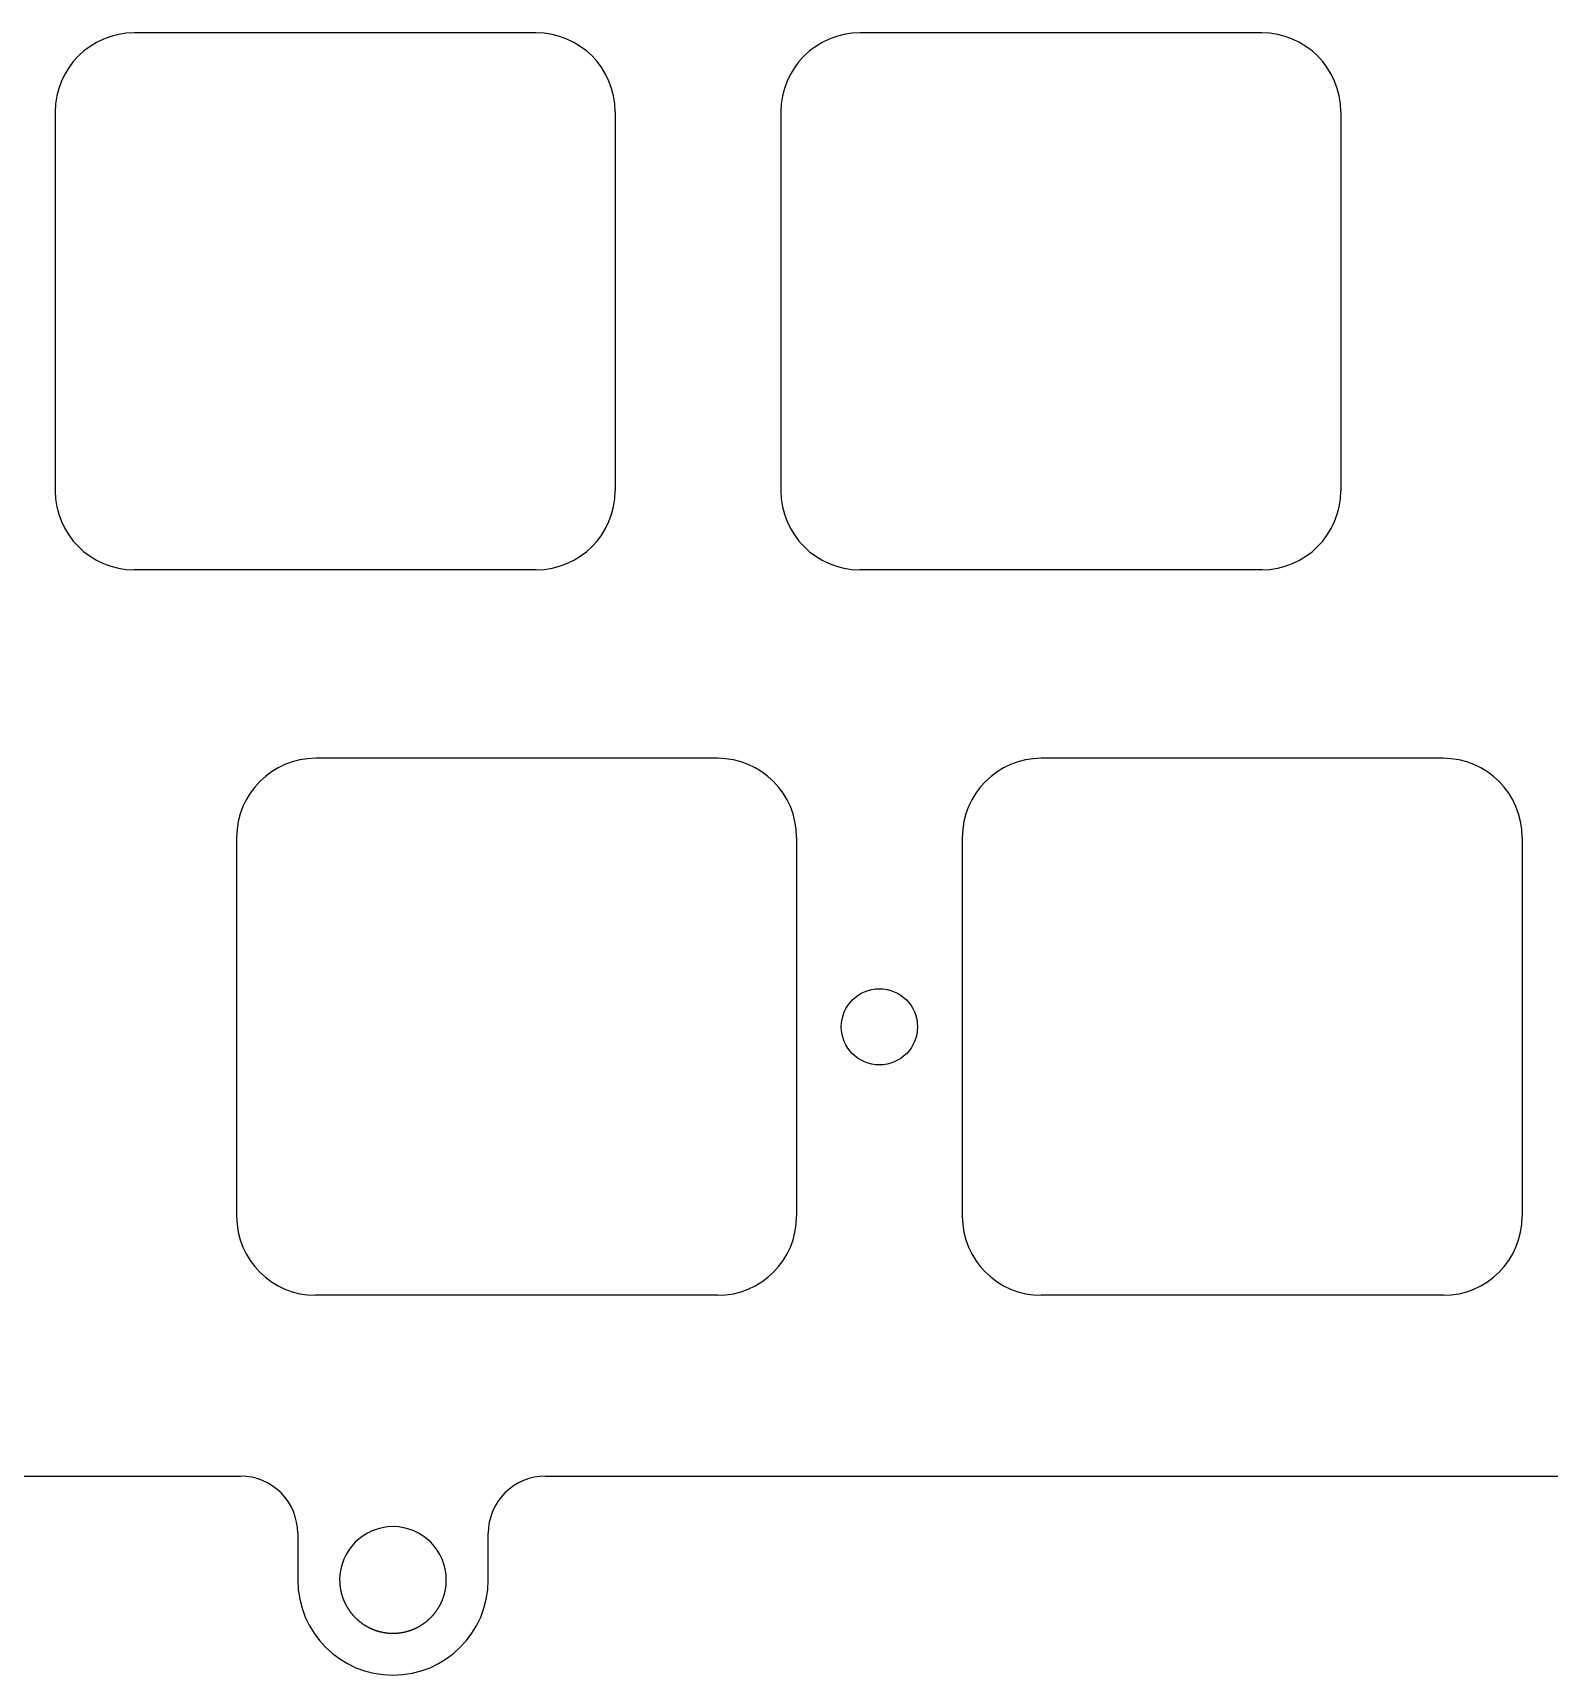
# Model space of a CAD drawing. Header units: millimetres. Extents: x -10 to 277, y -93 to 22.
# Drawn here: x 206.38 to 246.18, y -93.23 to -50.1 of the extents above; entities that cross this region are included whole.
import ezdxf

# ---------------------------------------------------------------- set-up
doc = ezdxf.new("R2010")
doc.units = ezdxf.units.MM
doc.layers.add('BLACK', color=7, linetype='CONTINUOUS')
doc.layers.add('Edge.Cuts', color=53, linetype='CONTINUOUS', true_color=0xc8a339)

msp = doc.modelspace()

# ---------------------------------------------------------------- linework, layer by layer
at = {"layer": 'BLACK', "linetype": 'Continuous'}
for p, q in [((238.6375, -50.1), (228.087499, -50.1)), ((226.0125, -52.175), (226.0125, -62.125001)), ((240.7125, -52.175), (240.7125, -62.125)), ((238.6375, -64.2), (228.0875, -64.2)), ((224.35, -69.15), (213.799999, -69.15)), ((243.4, -69.15), (232.849999, -69.15)), ((211.725, -71.225), (211.725, -81.175001)), ((226.425, -71.225), (226.425, -81.175)), ((230.775, -71.225), (230.775, -81.175001)), ((245.475, -71.225), (245.475, -81.175)), ((224.35, -83.25), (213.8, -83.25)), ((243.4, -83.25), (232.85, -83.25))]:
    msp.add_line(p, q, dxfattribs=at)
at = {"layer": 'BLACK'}
msp.add_circle((228.6, -76.2), 1, dxfattribs=at)
for centre, radius, start, end in [((228.087504, -52.175004), 2.075004, 90.0001381, 179.9998896), ((238.6375, -52.175), 2.075, 0, 90), ((228.087502, -62.124998), 2.075002, 180.0000828, 269.9999448), ((238.6375, -62.125), 2.075, 270, 0), ((213.800004, -71.225004), 2.075004, 90.0001381, 179.9998896), ((224.35, -71.225), 2.075, 0, 90), ((232.850004, -71.225004), 2.075004, 90.0001381, 179.9998896), ((243.4, -71.225), 2.075, 0, 90), ((213.800002, -81.174998), 2.075002, 180.0000828, 269.9999448), ((224.35, -81.175), 2.075, 270, 0), ((232.850002, -81.174998), 2.075002, 180.0000828, 269.9999448), ((243.4, -81.175), 2.075, 270, 0)]:
    msp.add_arc(centre, radius, start, end, dxfattribs=at)
at = {"layer": 'Edge.Cuts', "linetype": 'CONTINUOUS'}
for p, q in [((219.5875, -50.1), (209.0375, -50.1)), ((206.9625, -52.175), (206.9625, -62.125)), ((221.6625, -52.175), (221.6625, -62.125)), ((219.5875, -64.2), (209.0375, -64.2)), ((54.8705, -88), (211.8295, -88)), ((219.8295, -88), (270.6, -88)), ((213.3295, -89.5), (213.3295, -90.725023)), ((218.3295, -90.725023), (218.3295, -89.5)), ((214.4295, -90.725023), (214.42951, -90.730399)), ((214.42951, -90.730399), (214.42954, -90.735796)), ((214.42954, -90.735796), (214.429591, -90.741159)), ((214.429591, -90.741159), (214.429661, -90.746542)), ((214.429661, -90.746542), (214.429752, -90.751893)), ((214.429752, -90.751893), (214.429863, -90.757263)), ((214.429863, -90.757263), (214.429993, -90.762601)), ((214.429993, -90.762601), (214.430145, -90.76796)), ((214.430145, -90.76796), (214.430315, -90.773287)), ((214.430315, -90.773287), (214.430506, -90.778633)), ((214.430506, -90.778633), (214.430717, -90.78395)), ((214.430717, -90.78395), (214.430948, -90.789285)), ((214.430948, -90.789285), (214.431198, -90.794592)), ((214.431198, -90.794592), (214.43147, -90.799917)), ((214.43147, -90.799917), (214.43176, -90.805214)), ((214.43176, -90.805214), (214.432071, -90.810528)), ((214.432071, -90.810528), (214.432401, -90.815816)), ((214.432401, -90.815816), (214.432752, -90.821121)), ((214.432752, -90.821121), (214.433122, -90.8264)), ((214.433122, -90.8264), (214.433513, -90.831696)), ((214.433513, -90.831696), (214.433922, -90.836967)), ((214.433922, -90.836967), (214.434353, -90.842254)), ((214.434353, -90.842254), (214.434802, -90.847517)), ((214.434802, -90.847517), (214.435273, -90.852796)), ((214.435273, -90.852796), (214.435762, -90.858052)), ((214.435762, -90.858052), (214.436272, -90.863323)), ((214.436272, -90.863323), (214.436801, -90.868571)), ((214.436801, -90.868571), (214.437351, -90.873834)), ((214.437351, -90.873834), (214.437919, -90.879076)), ((214.437919, -90.879076), (214.43851, -90.884332)), ((214.43851, -90.884332), (214.439117, -90.889566)), ((214.439117, -90.889566), (214.439747, -90.894816)), ((214.439747, -90.894816), (214.440395, -90.900044)), ((214.440395, -90.900044), (214.441065, -90.905287)), ((214.441065, -90.905287), (214.441752, -90.910509)), ((214.441752, -90.910509), (214.442462, -90.915746)), ((214.442462, -90.915746), (214.443189, -90.920962)), ((214.443189, -90.920962), (214.443939, -90.926192)), ((214.443939, -90.926192), (214.444706, -90.931403)), ((214.444706, -90.931403), (214.445495, -90.936628)), ((214.445495, -90.936628), (214.446302, -90.941834)), ((214.446302, -90.941834), (214.447131, -90.947053)), ((214.447131, -90.947053), (214.447978, -90.952253)), ((214.447978, -90.952253), (214.448848, -90.957467)), ((214.448848, -90.957467), (214.449734, -90.962663)), ((214.449734, -90.962663), (214.450644, -90.967872)), ((214.450644, -90.967872), (214.45157, -90.973063)), ((214.45157, -90.973063), (214.45252, -90.978267)), ((214.45252, -90.978267), (214.453486, -90.983454)), ((214.453486, -90.983454), (214.454476, -90.988653)), ((214.454476, -90.988653), (214.455483, -90.993836)), ((217.201505, -91.003894), (217.203568, -90.993576)), ((217.203568, -90.993576), (217.205552, -90.98325)), ((217.205552, -90.98325), (217.207456, -90.972917)), ((217.207456, -90.972917), (217.20928, -90.962576)), ((217.20928, -90.962576), (217.211026, -90.952227)), ((217.211026, -90.952227), (217.212692, -90.941869)), ((217.212692, -90.941869), (217.214279, -90.931503)), ((217.214279, -90.931503), (217.215787, -90.921127)), ((217.215787, -90.921127), (217.217216, -90.910741)), ((217.217216, -90.910741), (217.218567, -90.900345)), ((217.218567, -90.900345), (217.219838, -90.889938)), ((217.219838, -90.889938), (217.221031, -90.879519)), ((217.221031, -90.879519), (217.222146, -90.869089)), ((217.222146, -90.869089), (217.223181, -90.858647)), ((217.223181, -90.858647), (217.224139, -90.848191)), ((217.224139, -90.848191), (217.225017, -90.837722)), ((217.225017, -90.837722), (217.225817, -90.827239)), ((217.225817, -90.827239), (217.226539, -90.816741)), ((217.226539, -90.816741), (217.227182, -90.806228)), ((217.227182, -90.806228), (217.227747, -90.795698)), ((217.227747, -90.795698), (217.228233, -90.785151)), ((217.228233, -90.785151), (217.22864, -90.774586)), ((217.22864, -90.774586), (217.228969, -90.764002)), ((217.228969, -90.764002), (217.229219, -90.753399)), ((217.229219, -90.753399), (217.22939, -90.742774)), ((217.22939, -90.742774), (217.229482, -90.732127)), ((217.229482, -90.732127), (217.2295, -90.725023)), ((214.455483, -90.993836), (214.456512, -90.99903)), ((214.456512, -90.99903), (214.457559, -91.004209)), ((214.457559, -91.004209), (214.458629, -91.0094)), ((214.458629, -91.0094), (214.459716, -91.014575)), ((214.459716, -91.014575), (214.460827, -91.019761)), ((214.460827, -91.019761), (214.461954, -91.024933)), ((214.461954, -91.024933), (214.463105, -91.030115)), ((214.463105, -91.030115), (214.464272, -91.035283)), ((214.464272, -91.035283), (214.465463, -91.040462)), ((214.465463, -91.040462), (214.466672, -91.045627)), ((214.466672, -91.045627), (214.467903, -91.050802)), ((214.467903, -91.050802), (214.469152, -91.055964)), ((214.469152, -91.055964), (214.470424, -91.061136)), ((214.470424, -91.061136), (214.471714, -91.066295)), ((214.471714, -91.066295), (214.473026, -91.071464)), ((214.473026, -91.071464), (214.474357, -91.076619)), ((214.474357, -91.076619), (214.47571, -91.081786)), ((214.47571, -91.081786), (214.477081, -91.086939)), ((214.477081, -91.086939), (214.478476, -91.092102)), ((214.478476, -91.092102), (214.479887, -91.097253)), ((214.479887, -91.097253), (214.481323, -91.102413)), ((214.481323, -91.102413), (214.482776, -91.107562)), ((214.482776, -91.107562), (214.484252, -91.11272)), ((214.484252, -91.11272), (214.4855, -91.117023)), ((214.4855, -91.117023), (214.486993, -91.122108)), ((214.486993, -91.122108), (214.488511, -91.127202)), ((214.488511, -91.127202), (214.490043, -91.132277)), ((214.490043, -91.132277), (214.4916, -91.137361)), ((214.4916, -91.137361), (214.493171, -91.142425)), ((214.493171, -91.142425), (214.494766, -91.147498)), ((214.494766, -91.147498), (214.496376, -91.152551)), ((214.496376, -91.152551), (214.498009, -91.157613)), ((214.498009, -91.157613), (214.499657, -91.162654)), ((214.499657, -91.162654), (214.501329, -91.167703)), ((214.501329, -91.167703), (214.503016, -91.172732)), ((214.503016, -91.172732), (214.504726, -91.177769)), ((214.504726, -91.177769), (214.506451, -91.182785)), ((214.506451, -91.182785), (214.508199, -91.187808)), ((214.508199, -91.187808), (214.509961, -91.192811)), ((214.509961, -91.192811), (214.511748, -91.197821)), ((214.511748, -91.197821), (214.513548, -91.20281)), ((214.513548, -91.20281), (214.515372, -91.207805)), ((214.515372, -91.207805), (214.517209, -91.21278)), ((214.517209, -91.21278), (214.519071, -91.217761)), ((214.519071, -91.217761), (214.520946, -91.222722)), ((214.520946, -91.222722), (214.522845, -91.227688)), ((214.522845, -91.227688), (214.524757, -91.232633)), ((214.524757, -91.232633), (214.526693, -91.237584)), ((214.526693, -91.237584), (214.528643, -91.242514)), ((214.528643, -91.242514), (214.530616, -91.247449)), ((214.530616, -91.247449), (214.532603, -91.252363)), ((214.532603, -91.252363), (214.534613, -91.257282)), ((214.534613, -91.257282), (214.536636, -91.262181)), ((214.536636, -91.262181), (214.538683, -91.267083)), ((214.538683, -91.267083), (214.540743, -91.271965)), ((214.540743, -91.271965), (214.542827, -91.276851)), ((214.542827, -91.276851), (214.544923, -91.281717)), ((214.544923, -91.281717), (214.547043, -91.286586)), ((214.547043, -91.286586), (214.549176, -91.291434)), ((214.549176, -91.291434), (214.551333, -91.296286)), ((214.551333, -91.296286), (214.553502, -91.301117)), ((214.553502, -91.301117), (214.555695, -91.305951)), ((214.555695, -91.305951), (214.5579, -91.310765)), ((214.5579, -91.310765), (214.560129, -91.315581)), ((214.560129, -91.315581), (214.562371, -91.320377)), ((214.562371, -91.320377), (214.564635, -91.325176)), ((214.564635, -91.325176), (214.566913, -91.329954)), ((214.566913, -91.329954), (214.569214, -91.334734)), ((214.569214, -91.334734), (214.571527, -91.339494)), ((214.571527, -91.339494), (214.573863, -91.344255)), ((214.573863, -91.344255), (214.576212, -91.348997)), ((214.576212, -91.348997), (214.578584, -91.35374)), ((214.578584, -91.35374), (214.580969, -91.358463)), ((214.580969, -91.358463), (214.583376, -91.363187)), ((214.583376, -91.363187), (214.585796, -91.367891)), ((214.585796, -91.367891), (214.58824, -91.372596)), ((214.58824, -91.372596), (214.590695, -91.377281)), ((214.590695, -91.377281), (214.593173, -91.381968)), ((214.593173, -91.381968), (214.595664, -91.386634)), ((214.595664, -91.386634), (214.598178, -91.3913)), ((214.598178, -91.3913), (214.600704, -91.395947)), ((214.600704, -91.395947), (214.603253, -91.400594)), ((214.603253, -91.400594), (214.605813, -91.405221)), ((214.605813, -91.405221), (214.608398, -91.409849)), ((214.608398, -91.409849), (214.610993, -91.414457)), ((214.610993, -91.414457), (214.613612, -91.419064)), ((214.613612, -91.419064), (214.616243, -91.423652)), ((214.616243, -91.423652), (214.618897, -91.42824)), ((217.037262, -91.433106), (217.042562, -91.423989)), ((217.042562, -91.423989), (217.047793, -91.414834)), ((217.047793, -91.414834), (217.052953, -91.40564)), ((217.052953, -91.40564), (217.058045, -91.396408)), ((217.058045, -91.396408), (217.063066, -91.387137)), ((217.063066, -91.387137), (217.068017, -91.377828)), ((217.068017, -91.377828), (217.072898, -91.368482)), ((217.072898, -91.368482), (217.077708, -91.359099)), ((217.077708, -91.359099), (217.082448, -91.349679)), ((217.082448, -91.349679), (217.087117, -91.340222)), ((217.087117, -91.340222), (217.091715, -91.33073)), ((217.091715, -91.33073), (217.096242, -91.321201)), ((217.096242, -91.321201), (217.100697, -91.311638)), ((217.100697, -91.311638), (217.105081, -91.30204)), ((217.105081, -91.30204), (217.109392, -91.292407)), ((217.109392, -91.292407), (217.113632, -91.282741)), ((217.113632, -91.282741), (217.117799, -91.273042)), ((217.117799, -91.273042), (217.121894, -91.26331)), ((217.121894, -91.26331), (217.125915, -91.253546)), ((217.125915, -91.253546), (217.129864, -91.243751)), ((217.129864, -91.243751), (217.133739, -91.233925)), ((217.133739, -91.233925), (217.13754, -91.22407)), ((217.13754, -91.22407), (217.141268, -91.214185)), ((217.141268, -91.214185), (217.144921, -91.204271)), ((217.144921, -91.204271), (217.148499, -91.19433)), ((217.148499, -91.19433), (217.152002, -91.184362)), ((217.152002, -91.184362), (217.15543, -91.174369)), ((217.15543, -91.174369), (217.158783, -91.16435)), ((217.158783, -91.16435), (217.16206, -91.154307)), ((217.16206, -91.154307), (217.16526, -91.144242)), ((217.16526, -91.144242), (217.168384, -91.134155)), ((217.168384, -91.134155), (217.171431, -91.124047)), ((217.171431, -91.124047), (217.1735, -91.117023)), ((217.1735, -91.117023), (217.176451, -91.106762)), ((217.176451, -91.106762), (217.179321, -91.096496)), ((217.179321, -91.096496), (217.182109, -91.086227)), ((217.182109, -91.086227), (217.184816, -91.075954)), ((217.184816, -91.075954), (217.187442, -91.065676)), ((217.187442, -91.065676), (217.189987, -91.055393)), ((217.189987, -91.055393), (217.192451, -91.045105)), ((217.192451, -91.045105), (217.194835, -91.034811)), ((217.194835, -91.034811), (217.197138, -91.024512)), ((217.197138, -91.024512), (217.199361, -91.014206)), ((217.199361, -91.014206), (217.201505, -91.003894)), ((214.618897, -91.42824), (214.621563, -91.432808)), ((214.621563, -91.432808), (214.624252, -91.437376)), ((214.624252, -91.437376), (214.626952, -91.441924)), ((214.626952, -91.441924), (214.629676, -91.446471)), ((214.629676, -91.446471), (214.632411, -91.451)), ((214.632411, -91.451), (214.63517, -91.455527)), ((214.63517, -91.455527), (214.63794, -91.460035)), ((214.63794, -91.460035), (214.640733, -91.464541)), ((214.640733, -91.464541), (214.643537, -91.469029)), ((214.643537, -91.469029), (214.646365, -91.473515)), ((214.646365, -91.473515), (214.649204, -91.477983)), ((214.649204, -91.477983), (214.652066, -91.482448)), ((214.652066, -91.482448), (214.65494, -91.486895)), ((214.65494, -91.486895), (214.657836, -91.49134)), ((214.657836, -91.49134), (214.660744, -91.495766)), ((214.660744, -91.495766), (214.663675, -91.50019)), ((214.663675, -91.50019), (214.666618, -91.504596)), ((214.666618, -91.504596), (214.669583, -91.508999)), ((214.669583, -91.508999), (214.67256, -91.513384)), ((214.67256, -91.513384), (214.67556, -91.517766)), ((214.67556, -91.517766), (214.678572, -91.52213)), ((214.678572, -91.52213), (214.681606, -91.526492)), ((214.681606, -91.526492), (214.684651, -91.530835)), ((214.684651, -91.530835), (214.68772, -91.535175)), ((214.68772, -91.535175), (214.6908, -91.539497)), ((214.6908, -91.539497), (214.693902, -91.543816)), ((214.693902, -91.543816), (214.697017, -91.548117)), ((214.697017, -91.548117), (214.700154, -91.552416)), ((214.700154, -91.552416), (214.703302, -91.556695)), ((214.703302, -91.556695), (214.706473, -91.560972)), ((214.706473, -91.560972), (214.7095, -91.565023)), ((214.7095, -91.565023), (214.712627, -91.569176)), ((214.712627, -91.569176), (214.715777, -91.573326)), ((214.715777, -91.573326), (214.718944, -91.577464)), ((214.718944, -91.577464), (214.722133, -91.581599)), ((214.722133, -91.581599), (214.725338, -91.585723)), ((214.725338, -91.585723), (214.728566, -91.589842)), ((214.728566, -91.589842), (214.73181, -91.593949)), ((214.73181, -91.593949), (214.735075, -91.598052)), ((214.735075, -91.598052), (214.738357, -91.602142)), ((214.738357, -91.602142), (214.74166, -91.606228)), ((214.74166, -91.606228), (214.744979, -91.610301)), ((214.744979, -91.610301), (214.74832, -91.614368)), ((214.74832, -91.614368), (214.751675, -91.618423)), ((214.751675, -91.618423), (214.755052, -91.622472)), ((214.755052, -91.622472), (214.758443, -91.626507)), ((214.758443, -91.626507), (214.761856, -91.630536)), ((214.761856, -91.630536), (214.765283, -91.634551)), ((214.765283, -91.634551), (214.768732, -91.63856)), ((214.768732, -91.63856), (214.772194, -91.642554)), ((214.772194, -91.642554), (214.775677, -91.646543)), ((214.775677, -91.646543), (214.779174, -91.650516)), ((214.779174, -91.650516), (214.782692, -91.654482)), ((214.782692, -91.654482), (214.786222, -91.658433)), ((214.786222, -91.658433), (214.789774, -91.662377)), ((214.789774, -91.662377), (214.793338, -91.666305)), ((214.793338, -91.666305), (214.796923, -91.670227)), ((214.796923, -91.670227), (214.80052, -91.674131)), ((214.80052, -91.674131), (214.804138, -91.678029)), ((214.804138, -91.678029), (214.807767, -91.68191)), ((214.807767, -91.68191), (214.811417, -91.685783)), ((214.811417, -91.685783), (214.815078, -91.68964)), ((214.815078, -91.68964), (214.81876, -91.693488)), ((214.81876, -91.693488), (214.822453, -91.697319)), ((214.822453, -91.697319), (214.826166, -91.701142)), ((214.826166, -91.701142), (214.829889, -91.704948)), ((214.829889, -91.704948), (214.833633, -91.708745)), ((214.833633, -91.708745), (214.837387, -91.712524)), ((214.837387, -91.712524), (214.841161, -91.716295)), ((214.841161, -91.716295), (214.844945, -91.720047)), ((214.844945, -91.720047), (214.848748, -91.72379)), ((214.848748, -91.72379), (214.852562, -91.727515)), ((214.852562, -91.727515), (214.856395, -91.731232)), ((214.856395, -91.731232), (214.860237, -91.734929)), ((214.860237, -91.734929), (214.864098, -91.738617)), ((214.864098, -91.738617), (214.867969, -91.742286)), ((214.867969, -91.742286), (214.871859, -91.745945)), ((214.871859, -91.745945), (214.875757, -91.749585)), ((214.875757, -91.749585), (214.879675, -91.753216)), ((214.879675, -91.753216), (214.883601, -91.756827)), ((214.883601, -91.756827), (214.887546, -91.760428)), ((214.887546, -91.760428), (214.891499, -91.76401)), ((214.891499, -91.76401), (214.895471, -91.767581)), ((214.895471, -91.767581), (214.899451, -91.771132)), ((214.899451, -91.771132), (214.903449, -91.774674)), ((214.903449, -91.774674), (214.907455, -91.778194)), ((214.907455, -91.778194), (214.911479, -91.781705)), ((214.911479, -91.781705), (214.915511, -91.785195)), ((214.915511, -91.785195), (214.91956, -91.788675)), ((214.91956, -91.788675), (214.923617, -91.792134)), ((214.923617, -91.792134), (214.927692, -91.795582)), ((214.927692, -91.795582), (214.931773, -91.799009)), ((214.931773, -91.799009), (214.935873, -91.802426)), ((214.935873, -91.802426), (214.939979, -91.805822)), ((214.939979, -91.805822), (214.944103, -91.809206)), ((214.944103, -91.809206), (214.948233, -91.81257)), ((214.948233, -91.81257), (214.95238, -91.815922)), ((214.95238, -91.815922), (214.956534, -91.819253)), ((214.956534, -91.819253), (214.960705, -91.822572)), ((214.960705, -91.822572), (214.964882, -91.82587)), ((214.964882, -91.82587), (214.969076, -91.829157)), ((214.969076, -91.829157), (214.973275, -91.832422)), ((214.973275, -91.832422), (214.977492, -91.835675)), ((214.977492, -91.835675), (214.981714, -91.838907)), ((214.981714, -91.838907), (214.985953, -91.842127)), ((214.985953, -91.842127), (214.990197, -91.845325)), ((214.990197, -91.845325), (214.994458, -91.848511)), ((214.994458, -91.848511), (214.998724, -91.851676)), ((214.998724, -91.851676), (215.003007, -91.854828)), ((215.003007, -91.854828), (215.007293, -91.857958)), ((216.648897, -91.859996), (216.657455, -91.853754)), ((216.657455, -91.853754), (216.665971, -91.847445)), ((216.665971, -91.847445), (216.674444, -91.841068)), ((216.674444, -91.841068), (216.682873, -91.834625)), ((216.682873, -91.834625), (216.691257, -91.828115)), ((216.691257, -91.828115), (216.699597, -91.821539)), ((216.699597, -91.821539), (216.70789, -91.814898)), ((216.70789, -91.814898), (216.716136, -91.808192)), ((216.716136, -91.808192), (216.724335, -91.801422)), ((216.724335, -91.801422), (216.732485, -91.794588)), ((216.732485, -91.794588), (216.740587, -91.787692)), ((216.740587, -91.787692), (216.748638, -91.780733)), ((216.748638, -91.780733), (216.756638, -91.773713)), ((216.756638, -91.773713), (216.764586, -91.766633)), ((216.764586, -91.766633), (216.772482, -91.759492)), ((216.772482, -91.759492), (216.780325, -91.752292)), ((216.780325, -91.752292), (216.788112, -91.745034)), ((216.788112, -91.745034), (216.795845, -91.737718)), ((216.795845, -91.737718), (216.803521, -91.730346)), ((216.803521, -91.730346), (216.81114, -91.722918)), ((216.81114, -91.722918), (216.818701, -91.715436)), ((216.818701, -91.715436), (216.826202, -91.7079)), ((216.826202, -91.7079), (216.833644, -91.700311)), ((216.833644, -91.700311), (216.841024, -91.692671)), ((216.841024, -91.692671), (216.848342, -91.68498)), ((216.848342, -91.68498), (216.855597, -91.67724)), ((216.855597, -91.67724), (216.862788, -91.669451)), ((216.862788, -91.669451), (216.869914, -91.661616)), ((216.869914, -91.661616), (216.876973, -91.653735)), ((216.876973, -91.653735), (216.883965, -91.645809)), ((216.883965, -91.645809), (216.890889, -91.637841)), ((216.890889, -91.637841), (216.897743, -91.62983)), ((216.897743, -91.62983), (216.904527, -91.62178)), ((216.904527, -91.62178), (216.911239, -91.61369)), ((216.911239, -91.61369), (216.917879, -91.605563)), ((216.917879, -91.605563), (216.924445, -91.5974)), ((216.924445, -91.5974), (216.930936, -91.589203)), ((216.930936, -91.589203), (216.937352, -91.580973)), ((216.937352, -91.580973), (216.943691, -91.572711)), ((216.943691, -91.572711), (216.9495, -91.565023)), ((216.9495, -91.565023), (216.95583, -91.556516)), ((216.95583, -91.556516), (216.962092, -91.547968)), ((216.962092, -91.547968), (216.968286, -91.539377)), ((216.968286, -91.539377), (216.974411, -91.530746)), ((216.974411, -91.530746), (216.980468, -91.522073)), ((216.980468, -91.522073), (216.986457, -91.513359)), ((216.986457, -91.513359), (216.992377, -91.504603)), ((216.992377, -91.504603), (216.998228, -91.495807)), ((216.998228, -91.495807), (217.004011, -91.486971)), ((217.004011, -91.486971), (217.009725, -91.478093)), ((217.009725, -91.478093), (217.015371, -91.469176)), ((217.015371, -91.469176), (217.020947, -91.460218)), ((217.020947, -91.460218), (217.026455, -91.45122)), ((217.026455, -91.45122), (217.031893, -91.442183)), ((217.031893, -91.442183), (217.037262, -91.433106)), ((215.007293, -91.857958), (215.011597, -91.861076)), ((215.011597, -91.861076), (215.015905, -91.864172)), ((215.015905, -91.864172), (215.02023, -91.867255)), ((215.02023, -91.867255), (215.024558, -91.870317)), ((215.024558, -91.870317), (215.028904, -91.873365)), ((215.028904, -91.873365), (215.033252, -91.876392)), ((215.033252, -91.876392), (215.037618, -91.879406)), ((215.037618, -91.879406), (215.041986, -91.882398)), ((215.041986, -91.882398), (215.046372, -91.885376)), ((215.046372, -91.885376), (215.05076, -91.888333)), ((215.05076, -91.888333), (215.055165, -91.891277)), ((215.055165, -91.891277), (215.059572, -91.894198)), ((215.059572, -91.894198), (215.063996, -91.897106)), ((215.063996, -91.897106), (215.068423, -91.899992)), ((215.068423, -91.899992), (215.072866, -91.902864)), ((215.072866, -91.902864), (215.077311, -91.905715)), ((215.077311, -91.905715), (215.081773, -91.908551)), ((215.081773, -91.908551), (215.086237, -91.911366)), ((215.086237, -91.911366), (215.090716, -91.914166)), ((215.090716, -91.914166), (215.095199, -91.916945)), ((215.095199, -91.916945), (215.099696, -91.91971)), ((215.099696, -91.91971), (215.104196, -91.922452)), ((215.104196, -91.922452), (215.108712, -91.92518)), ((215.108712, -91.92518), (215.113229, -91.927887)), ((215.113229, -91.927887), (215.117762, -91.930579)), ((215.117762, -91.930579), (215.122297, -91.933249)), ((215.122297, -91.933249), (215.126847, -91.935905)), ((215.126847, -91.935905), (215.131399, -91.938538)), ((215.131399, -91.938538), (215.135966, -91.941157)), ((215.135966, -91.941157), (215.140535, -91.943754)), ((215.140535, -91.943754), (215.145119, -91.946337)), ((215.145119, -91.946337), (215.149704, -91.948897)), ((215.149704, -91.948897), (215.154305, -91.951443)), ((215.154305, -91.951443), (215.158907, -91.953966)), ((215.158907, -91.953966), (215.163523, -91.956475)), ((215.163523, -91.956475), (215.170676, -91.960317)), ((215.170676, -91.960317), (215.17532, -91.962782)), ((215.17532, -91.962782), (215.179977, -91.965232)), ((215.179977, -91.965232), (215.184646, -91.967665)), ((215.184646, -91.967665), (215.189328, -91.970083)), ((215.189328, -91.970083), (215.19402, -91.972483)), ((215.19402, -91.972483), (215.198726, -91.974868)), ((215.198726, -91.974868), (215.203442, -91.977236)), ((215.203442, -91.977236), (215.208171, -91.979587)), ((215.208171, -91.979587), (215.21291, -91.981921)), ((215.21291, -91.981921), (215.217662, -91.98424)), ((215.217662, -91.98424), (215.222422, -91.98654)), ((215.222422, -91.98654), (215.227196, -91.988824)), ((215.227196, -91.988824), (215.231978, -91.99109)), ((215.231978, -91.99109), (215.236772, -91.99334)), ((215.236772, -91.99334), (215.241575, -91.995572)), ((215.241575, -91.995572), (215.24639, -91.997787)), ((215.24639, -91.997787), (215.251212, -91.999983)), ((215.251212, -91.999983), (215.256047, -92.002163)), ((215.256047, -92.002163), (215.260888, -92.004325)), ((215.260888, -92.004325), (215.265742, -92.00647)), ((215.265742, -92.00647), (215.270602, -92.008595)), ((215.270602, -92.008595), (215.275474, -92.010704)), ((215.275474, -92.010704), (215.280352, -92.012794)), ((215.280352, -92.012794), (215.285241, -92.014867)), ((215.285241, -92.014867), (215.290136, -92.016921)), ((215.290136, -92.016921), (215.295043, -92.018958)), ((215.295043, -92.018958), (215.299954, -92.020975)), ((215.299954, -92.020975), (215.304877, -92.022975)), ((215.304877, -92.022975), (215.309804, -92.024955)), ((215.309804, -92.024955), (215.314743, -92.026918)), ((215.314743, -92.026918), (215.319685, -92.028862)), ((215.319685, -92.028862), (215.324638, -92.030787)), ((215.324638, -92.030787), (215.329595, -92.032693)), ((215.329595, -92.032693), (215.334563, -92.034582)), ((215.334563, -92.034582), (215.339533, -92.03645)), ((215.339533, -92.03645), (215.344514, -92.038301)), ((215.344514, -92.038301), (215.349498, -92.040131)), ((215.349498, -92.040131), (215.354492, -92.041944)), ((215.354492, -92.041944), (215.359488, -92.043737)), ((215.359488, -92.043737), (215.364494, -92.045511)), ((215.364494, -92.045511), (215.369502, -92.047265)), ((215.369502, -92.047265), (215.37452, -92.049001)), ((215.37452, -92.049001), (215.379539, -92.050717)), ((215.379539, -92.050717), (215.384568, -92.052415)), ((215.384568, -92.052415), (215.389598, -92.054091)), ((215.389598, -92.054091), (215.394637, -92.05575)), ((215.394637, -92.05575), (215.399677, -92.057388)), ((215.399677, -92.057388), (215.404726, -92.059008)), ((215.404726, -92.059008), (215.409775, -92.060607)), ((215.409775, -92.060607), (215.414833, -92.062188)), ((215.414833, -92.062188), (215.41989, -92.063747)), ((215.41989, -92.063747), (215.424957, -92.065289)), ((215.424957, -92.065289), (215.430023, -92.066809)), ((215.430023, -92.066809), (215.435097, -92.068311)), ((215.435097, -92.068311), (215.44017, -92.069791)), ((215.44017, -92.069791), (215.445252, -92.071254)), ((215.445252, -92.071254), (215.450332, -92.072695)), ((215.450332, -92.072695), (215.455421, -92.074117)), ((215.455421, -92.074117), (215.460507, -92.075518)), ((215.460507, -92.075518), (215.465602, -92.076901)), ((215.465602, -92.076901), (215.470694, -92.078262)), ((215.470694, -92.078262), (215.475795, -92.079605)), ((215.475795, -92.079605), (215.484884, -92.081946)), ((215.484884, -92.081946), (215.495077, -92.084493)), ((215.495077, -92.084493), (215.505303, -92.086967)), ((215.505303, -92.086967), (215.515561, -92.089365)), ((215.515561, -92.089365), (215.525849, -92.091688)), ((215.525849, -92.091688), (215.536165, -92.093936)), ((215.536165, -92.093936), (215.546509, -92.096108)), ((215.546509, -92.096108), (215.556878, -92.098204)), ((215.556878, -92.098204), (215.562072, -92.099223)), ((215.562072, -92.099223), (215.567272, -92.100222)), ((215.567272, -92.100222), (215.572477, -92.101203)), ((215.572477, -92.101203), (215.577688, -92.102164)), ((215.577688, -92.102164), (215.582904, -92.103106)), ((215.582904, -92.103106), (215.588126, -92.104028)), ((215.588126, -92.104028), (215.593352, -92.104931)), ((215.593352, -92.104931), (215.598583, -92.105814)), ((215.598583, -92.105814), (215.603819, -92.106678)), ((215.603819, -92.106678), (215.609059, -92.107523)), ((215.609059, -92.107523), (215.614303, -92.108348)), ((215.614303, -92.108348), (215.619551, -92.109153)), ((215.619551, -92.109153), (215.624803, -92.109938)), ((215.624803, -92.109938), (215.630059, -92.110704)), ((215.630059, -92.110704), (215.635318, -92.11145)), ((215.635318, -92.11145), (215.64058, -92.112177)), ((215.64058, -92.112177), (215.645845, -92.112883)), ((215.645845, -92.112883), (215.651114, -92.11357)), ((215.651114, -92.11357), (215.656384, -92.114237)), ((215.656384, -92.114237), (215.661658, -92.114884)), ((215.661658, -92.114884), (215.666933, -92.115511)), ((215.666933, -92.115511), (215.672212, -92.116119)), ((215.672212, -92.116119), (215.677491, -92.116706)), ((215.677491, -92.116706), (215.682773, -92.117273)), ((215.682773, -92.117273), (215.688055, -92.117821)), ((215.688055, -92.117821), (215.69334, -92.118349)), ((215.69334, -92.118349), (215.698625, -92.118856)), ((215.698625, -92.118856), (215.703913, -92.119344)), ((215.703913, -92.119344), (215.709199, -92.119811)), ((215.709199, -92.119811), (215.714488, -92.120259)), ((215.714488, -92.120259), (215.719776, -92.120686)), ((215.719776, -92.120686), (215.725066, -92.121093)), ((215.725066, -92.121093), (215.730353, -92.121481)), ((215.730353, -92.121481), (215.735643, -92.121848)), ((215.735643, -92.121848), (215.740931, -92.122195)), ((215.740931, -92.122195), (215.74622, -92.122522)), ((215.74622, -92.122522), (215.751506, -92.122829)), ((215.751506, -92.122829), (215.756794, -92.123116)), ((215.756794, -92.123116), (215.762078, -92.123383)), ((215.762078, -92.123383), (215.767364, -92.123629)), ((215.767364, -92.123629), (215.772646, -92.123856)), ((215.772646, -92.123856), (215.777929, -92.124062)), ((215.777929, -92.124062), (215.783207, -92.124249)), ((215.783207, -92.124249), (215.788486, -92.124415)), ((215.788486, -92.124415), (215.793761, -92.124561)), ((215.793761, -92.124561), (215.799036, -92.124687)), ((215.799036, -92.124687), (215.804306, -92.124793)), ((215.804306, -92.124793), (215.809576, -92.124879)), ((215.809576, -92.124879), (215.814841, -92.124945)), ((215.814841, -92.124945), (215.820106, -92.124991)), ((215.820106, -92.124991), (215.8295, -92.125023)), ((215.8295, -92.125023), (215.840005, -92.124983)), ((215.840005, -92.124983), (215.850522, -92.124863)), ((215.850522, -92.124863), (215.86105, -92.124663)), ((215.86105, -92.124663), (215.871588, -92.124383)), ((215.871588, -92.124383), (215.882135, -92.124022)), ((215.882135, -92.124022), (215.892689, -92.123582)), ((215.892689, -92.123582), (215.903249, -92.123061)), ((215.903249, -92.123061), (215.913813, -92.12246)), ((215.913813, -92.12246), (215.92438, -92.121778)), ((215.92438, -92.121778), (215.934949, -92.121017)), ((215.934949, -92.121017), (215.945518, -92.120175)), ((215.945518, -92.120175), (215.956085, -92.119253)), ((215.956085, -92.119253), (215.966649, -92.118251)), ((215.966649, -92.118251), (215.97721, -92.117169)), ((215.97721, -92.117169), (215.987764, -92.116008)), ((215.987764, -92.116008), (215.998311, -92.114767)), ((215.998311, -92.114767), (216.00885, -92.113446)), ((216.00885, -92.113446), (216.019378, -92.112046)), ((216.019378, -92.112046), (216.029894, -92.110567)), ((216.029894, -92.110567), (216.040397, -92.109009)), ((216.040397, -92.109009), (216.050885, -92.107372)), ((216.050885, -92.107372), (216.061357, -92.105657)), ((216.061357, -92.105657), (216.066587, -92.10477)), ((216.066587, -92.10477), (216.071812, -92.103864)), ((216.071812, -92.103864), (216.077032, -92.102938)), ((216.077032, -92.102938), (216.082247, -92.101993)), ((216.082247, -92.101993), (216.087456, -92.101028)), ((216.087456, -92.101028), (216.092661, -92.100044)), ((216.092661, -92.100044), (216.09786, -92.099041)), ((216.09786, -92.099041), (216.103053, -92.098019)), ((216.103053, -92.098019), (216.10824, -92.096977)), ((216.10824, -92.096977), (216.113421, -92.095916)), ((216.113421, -92.095916), (216.118595, -92.094836)), ((216.118595, -92.094836), (216.123764, -92.093737)), ((216.123764, -92.093737), (216.128925, -92.092619)), ((216.128925, -92.092619), (216.13408, -92.091482)), ((216.13408, -92.091482), (216.139227, -92.090326)), ((216.139227, -92.090326), (216.144367, -92.089151)), ((216.144367, -92.089151), (216.1495, -92.087958)), ((216.1495, -92.087958), (216.154626, -92.086745)), ((216.154626, -92.086745), (216.159742, -92.085514)), ((216.159742, -92.085514), (216.164852, -92.084264)), ((216.164852, -92.084264), (216.174115, -92.081946)), ((216.174115, -92.081946), (216.184296, -92.079319)), ((216.184296, -92.079319), (216.194467, -92.076612)), ((216.194467, -92.076612), (216.204627, -92.073826)), ((216.204627, -92.073826), (216.214775, -92.070959)), ((216.214775, -92.070959), (216.224909, -92.068014)), ((216.224909, -92.068014), (216.235029, -92.06499)), ((216.235029, -92.06499), (216.245133, -92.061887)), ((216.245133, -92.061887), (216.255221, -92.058706)), ((216.255221, -92.058706), (216.26529, -92.055446)), ((216.26529, -92.055446), (216.27534, -92.052109)), ((216.27534, -92.052109), (216.285369, -92.048695)), ((216.285369, -92.048695), (216.295377, -92.045204)), ((216.295377, -92.045204), (216.305361, -92.041636)), ((216.305361, -92.041636), (216.315321, -92.037992)), ((216.315321, -92.037992), (216.325256, -92.034272)), ((216.325256, -92.034272), (216.335163, -92.030477)), ((216.335163, -92.030477), (216.345043, -92.026607)), ((216.345043, -92.026607), (216.354893, -92.022663)), ((216.354893, -92.022663), (216.364711, -92.018646)), ((216.364711, -92.018646), (216.374498, -92.014555)), ((216.374498, -92.014555), (216.384251, -92.010392)), ((216.384251, -92.010392), (216.393969, -92.006156)), ((216.393969, -92.006156), (216.403651, -92.00185)), ((216.403651, -92.00185), (216.413295, -91.997473)), ((216.413295, -91.997473), (216.4229, -91.993025)), ((216.4229, -91.993025), (216.432465, -91.988509)), ((216.432465, -91.988509), (216.441988, -91.983924)), ((216.441988, -91.983924), (216.451467, -91.979271)), ((216.451467, -91.979271), (216.460902, -91.974551)), ((216.460902, -91.974551), (216.470291, -91.969764)), ((216.470291, -91.969764), (216.479632, -91.964912)), ((216.479632, -91.964912), (216.488323, -91.960317)), ((216.488323, -91.960317), (216.49754, -91.955356)), ((216.49754, -91.955356), (216.506724, -91.950322)), ((216.506724, -91.950322), (216.515877, -91.945215)), ((216.515877, -91.945215), (216.524995, -91.940035)), ((216.524995, -91.940035), (216.534081, -91.934782)), ((216.534081, -91.934782), (216.543132, -91.929456)), ((216.543132, -91.929456), (216.552149, -91.924059)), ((216.552149, -91.924059), (216.561131, -91.918589)), ((216.561131, -91.918589), (216.570077, -91.913048)), ((216.570077, -91.913048), (216.578987, -91.907435)), ((216.578987, -91.907435), (216.587861, -91.901751)), ((216.587861, -91.901751), (216.596697, -91.895996)), ((216.596697, -91.895996), (216.605495, -91.89017)), ((216.605495, -91.89017), (216.614255, -91.884274)), ((216.614255, -91.884274), (216.622976, -91.878308)), ((216.622976, -91.878308), (216.631657, -91.872273)), ((216.631657, -91.872273), (216.640297, -91.866169)), ((216.640297, -91.866169), (216.648897, -91.859996))]:
    msp.add_line(p, q, dxfattribs=at)
at = {"layer": 'Edge.Cuts'}
for centre, radius, start, end in [((209.0375, -52.175), 2.075, 90, 180), ((219.5875, -52.175), 2.075, 0, 90), ((209.0375, -62.125), 2.075, -180, -90), ((219.5875, -62.125), 2.075, -90, 0), ((211.829501, -89.499999), 1.499999, -0.0000382, 90.0000382), ((219.829497, -89.499997), 1.499997, -270.0001146, -179.9998854), ((215.8295, -90.725023), 1.4, 0, 180), ((215.8295, -90.725023), 2.5, -180, 0)]:
    msp.add_arc(centre, radius, start, end, dxfattribs=at)

doc.saveas('drawing.dxf')
